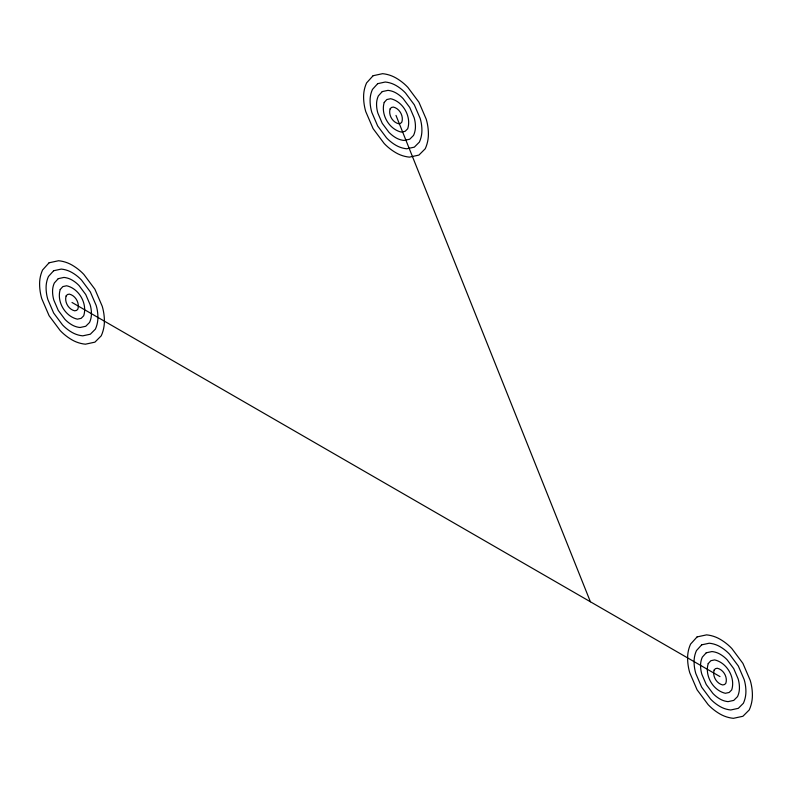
<?xml version="1.0" encoding="UTF-8"?>
<svg xmlns="http://www.w3.org/2000/svg" width="792" height="792" viewBox="0 0 792 792"><rect width="100%" height="100%" fill="white"/><g stroke="black" fill="none" stroke-linecap="round" stroke-linejoin="round"><path stroke-width="1.19" d="M72.003 302.465L719.997 676.596M396 115.404L590.406 601.772M60.232 289.476C56.47 301.505 65.073 316.394 77.369 319.156L81.16 318.344L83.695 315.8C87.645 303.692 79.051 288.575 66.627 285.773L62.835 286.595L60.232 289.476M66.112 295.97C64.241 301.99 68.538 309.434 74.686 310.81L76.586 310.405L77.854 309.137C79.824 303.079 75.527 295.525 69.32 294.119L67.419 294.535L66.112 295.97M384.229 102.416C380.477 114.444 389.07 129.334 401.366 132.096L405.167 131.284L407.702 128.74C411.642 116.632 403.059 101.515 390.634 98.713L386.833 99.535L384.229 102.416M390.119 108.91C388.238 114.929 392.535 122.374 398.683 123.75L400.584 123.344L401.851 122.077C403.821 116.018 399.524 108.464 393.317 107.059L391.416 107.474L390.119 108.91M708.226 663.597C704.474 675.625 713.077 690.525 725.373 693.287L729.165 692.465L731.699 689.931C735.639 677.813 727.056 662.696 714.631 659.904L710.84 660.716L708.226 663.597M714.117 670.091C712.236 676.111 716.532 683.555 722.68 684.941L724.581 684.526L725.848 683.258C727.818 677.2 723.532 669.646 717.314 668.25L715.414 668.656L714.117 670.091M49.094 262.786L42.57 269.983A33.432 33.432 0 0 0 39.6 283.764A52.361 52.361 0 0 0 41.768 298.683L49.094 315.701L60.172 330.541A52.361 52.361 0 0 0 72.003 339.877A33.432 33.432 0 0 0 85.417 344.193L94.911 342.154L101.247 335.808A35.501 35.501 0 0 0 104.395 321.176A52.361 52.361 0 0 0 102.227 306.257L94.911 289.238L83.833 274.398A52.361 52.361 0 0 0 72.003 265.053A33.432 33.432 0 0 0 58.578 260.736L49.094 262.786M53.668 270.725L48.461 276.477A26.75 26.75 0 0 0 46.084 287.506A41.887 41.887 0 0 0 47.817 299.435L53.668 313.048L62.538 324.928A41.887 41.887 0 0 0 72.003 332.402A26.75 26.75 0 0 0 82.734 335.848L90.328 334.214L95.396 329.135A28.403 28.403 0 0 0 97.921 317.434A41.887 41.887 0 0 0 96.188 305.504L90.328 291.892L81.467 280.012A41.887 41.887 0 0 0 72.003 272.537A26.75 26.75 0 0 0 61.261 269.082L53.668 270.725M58.252 278.655L54.341 282.982A20.057 20.057 0 0 0 52.559 291.248A31.413 31.413 0 0 0 53.866 300.198L58.252 310.405L64.904 319.315A31.413 31.413 0 0 0 72.003 324.918A20.057 20.057 0 0 0 80.051 327.502L85.744 326.274L89.546 322.473A21.295 21.295 0 0 0 91.436 313.691A31.413 31.413 0 0 0 90.139 304.742L85.744 294.535L79.101 285.625A31.413 31.413 0 0 0 72.003 280.022A20.057 20.057 0 0 0 63.944 277.428L58.252 278.655M373.091 75.725L366.577 82.922A33.432 33.432 0 0 0 363.597 96.703A52.361 52.361 0 0 0 365.765 111.613L373.091 128.631L384.17 143.481A52.361 52.361 0 0 0 396 152.816A33.432 33.432 0 0 0 409.424 157.133L418.909 155.093L425.245 148.748A35.501 35.501 0 0 0 428.403 134.115A52.361 52.361 0 0 0 426.235 119.196L418.909 102.178L407.83 87.328A52.361 52.361 0 0 0 396 77.992A33.432 33.432 0 0 0 382.576 73.676L373.091 75.725M377.675 83.665L372.458 89.417A26.75 26.75 0 0 0 370.082 100.445A41.887 41.887 0 0 0 371.814 112.375L377.675 125.987L386.536 137.867A41.887 41.887 0 0 0 396 145.342A26.75 26.75 0 0 0 406.732 148.787L414.325 147.154L419.394 142.075A28.403 28.403 0 0 0 421.918 130.373A41.887 41.887 0 0 0 420.186 118.444L414.325 104.821L405.464 92.951A41.887 41.887 0 0 0 396 85.477A26.75 26.75 0 0 0 385.268 82.021L377.675 83.665M382.249 91.595L378.348 95.911A20.057 20.057 0 0 0 376.556 104.188A31.413 31.413 0 0 0 377.863 113.137L382.249 123.344L388.902 132.254A31.413 31.413 0 0 0 396 137.857A20.057 20.057 0 0 0 404.049 140.441L409.751 139.214L413.543 135.412A21.295 21.295 0 0 0 415.444 126.631A31.413 31.413 0 0 0 414.137 117.681L409.751 107.474L403.098 98.564A31.413 31.413 0 0 0 396 92.961A20.057 20.057 0 0 0 387.951 90.367L382.249 91.595M697.089 636.907L690.574 644.104A33.432 33.432 0 0 0 687.604 657.885A52.361 52.361 0 0 0 689.773 672.804L697.089 689.822L708.167 704.672A52.361 52.361 0 0 0 719.997 714.008A33.432 33.432 0 0 0 733.422 718.324L742.906 716.275L749.242 709.929A35.501 35.501 0 0 0 752.4 695.297A52.361 52.361 0 0 0 750.232 680.387L742.906 663.369L731.828 648.519A52.361 52.361 0 0 0 719.997 639.184A33.432 33.432 0 0 0 706.583 634.867L697.089 636.907M701.672 644.846L696.455 650.598A26.75 26.75 0 0 0 694.079 661.627A41.887 41.887 0 0 0 695.812 673.556L701.672 687.179L710.533 699.049A41.887 41.887 0 0 0 719.997 706.523A26.75 26.75 0 0 0 730.739 709.978L738.332 708.335L743.391 703.266A28.403 28.403 0 0 0 745.916 691.555A41.887 41.887 0 0 0 744.183 679.625L738.332 666.013L729.462 654.133A41.887 41.887 0 0 0 719.997 646.658A26.75 26.75 0 0 0 709.266 643.213L701.672 644.846M706.256 652.786L702.346 657.103A20.057 20.057 0 0 0 700.564 665.369A31.413 31.413 0 0 0 701.861 674.319L706.256 684.526L712.899 693.436A31.413 31.413 0 0 0 719.997 699.039A20.057 20.057 0 0 0 728.056 701.633L733.748 700.405L737.55 696.594A21.295 21.295 0 0 0 739.441 687.812A31.413 31.413 0 0 0 738.134 678.863L733.748 668.656L727.096 659.746A31.413 31.413 0 0 0 719.997 654.143A20.057 20.057 0 0 0 711.949 651.559L706.256 652.786"/></g></svg>
